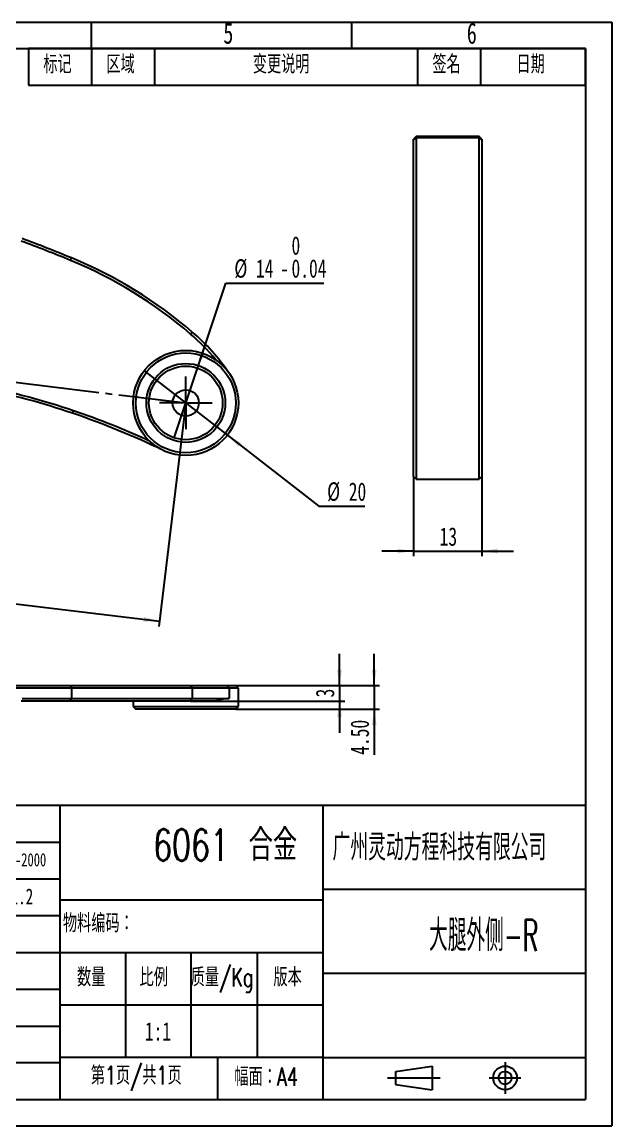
# Model space of a CAD drawing. Extents: x 0 to 297, y 0 to 210.
# Drawn here: x 184.8 to 297, y 0 to 210 of the extents above; entities that cross this region are included whole.
import ezdxf

# ---------------------------------------------------------------- set-up
doc = ezdxf.new("R2010")
doc.units = 0
doc.linetypes.add('SLD-中心线', pattern=[34.29, 30.48, -1.27, 1.27, -1.27])
doc.linetypes.add('SLD-实线', pattern=[0])
doc.layers.get('0').update_dxf_attribs({"linetype": 'CONTINUOUS'})
for name, color, linetype in [('中心线', 6, 'SLD-中心线'), ('图框', 7, 'SLD-实线'), ('尺寸线', 5, 'SLD-实线'), ('粗实线', 7, 'SLD-实线'), ('细实线', 7, 'SLD-实线')]:
    doc.layers.add(name, color=color, linetype=linetype)
doc.styles.add('SLDTEXTSTYLE0', font='TXT', dxfattribs={"width": 0.7, "bigfont": 'bigfont'})
doc.styles.add('SLDTEXTSTYLE1', font='TXT', dxfattribs={"width": 0.7})
doc.styles.add('SLDTEXTSTYLE2', font='TXT', dxfattribs={"width": 0.616621, "bigfont": 'bigfont'})
doc.styles.add('SLDTEXTSTYLE3', font='TXT', dxfattribs={"width": 0.538729, "bigfont": 'bigfont'})
doc.dimstyles.new('SLDDIMSTYLE0', dxfattribs={"dimtxt": 3.5, "dimasz": 3, "dimexe": 0, "dimexo": 0.0625, "dimgap": 0.875, "dimtad": 2, "dimrnd": 1e-09, "dimzin": 12, "dimtxsty": 'SLDTEXTSTYLE1', "dimsah": 1, "dimcen": 0.09, "dimazin": 3, "dimtol": 1, "dimtp": 0.02, "dimtm": 0.02, "dimtfac": 1, "dimtofl": 0, "dimtmove": 0, "dimatfit": 3, "dimtolj": 1})
doc.dimstyles.new('SLDDIMSTYLE2', dxfattribs={"dimtxt": 3.5, "dimasz": 3, "dimexe": 0, "dimexo": 0.0625, "dimgap": 0.875, "dimtad": 2, "dimrnd": 1e-09, "dimzin": 12, "dimtxsty": 'SLDTEXTSTYLE1', "dimblk1": 'NONE', "dimsah": 1, "dimcen": 0, "dimazin": 3, "dimtol": 1, "dimtm": 0.04, "dimtfac": 1, "dimtmove": 0, "dimatfit": 3, "dimtolj": 1})
doc.dimstyles.new('SLDDIMSTYLE3', dxfattribs={"dimtxt": 3.5, "dimasz": 3, "dimexe": 0, "dimexo": 0.0625, "dimgap": 0.875, "dimtad": 0, "dimtih": 1, "dimtoh": 1, "dimrnd": 1e-09, "dimzin": 12, "dimtxsty": 'SLDTEXTSTYLE1', "dimblk1": 'NONE', "dimsah": 1, "dimcen": 0, "dimazin": 3, "dimtfac": 1, "dimtmove": 0, "dimatfit": 3, "dimtolj": 1, "dimtzin": 12})
doc.dimstyles.new('SLDDIMSTYLE6', dxfattribs={"dimtxt": 3.5, "dimasz": 3, "dimexe": 0, "dimexo": 0.0625, "dimgap": 0.875, "dimtad": 2, "dimrnd": 1e-09, "dimzin": 12, "dimtxsty": 'SLDTEXTSTYLE1', "dimsah": 1, "dimcen": 0.09, "dimazin": 3, "dimtfac": 1, "dimtmove": 0, "dimatfit": 3, "dimtolj": 1, "dimtzin": 12})
doc.dimstyles.new('SLDDIMSTYLE7', dxfattribs={"dimtxt": 3.5, "dimasz": 3, "dimexe": 0, "dimexo": 0.0625, "dimgap": 0.875, "dimtad": 2, "dimrnd": 1e-09, "dimzin": 4, "dimtxsty": 'SLDTEXTSTYLE1', "dimsah": 1, "dimcen": 0.09, "dimazin": 3, "dimtfac": 1, "dimtmove": 0, "dimatfit": 3, "dimtolj": 1, "dimtzin": 12})

# ---------------------------------------------------------------- blocks, each defined once
blk = doc.blocks.new('SW_TABLEANNOTATION_0')
at = {"layer": '细实线', "color": 0}
for p, q in [((0, 0), (0, -7)), ((0, 0), (12, 0)), ((0, 0), (0, -7)), ((106, 0), (0, 0)), ((12, 0), (12, -7)), ((12, 0), (24, 0)), ((24, 0), (24, -7)), ((24, 0), (74, 0)), ((74, 0), (74, -7)), ((74, 0), (86, 0)), ((86, 0), (86, -7)), ((86, 0), (106, 0)), ((106, 0), (106, -7)), ((106, -7), (106, 0)), ((0, -7), (12, -7)), ((0, -7), (106, -7)), ((12, -7), (24, -7)), ((24, -7), (74, -7)), ((74, -7), (86, -7)), ((86, -7), (106, -7))]:
    blk.add_line(p, q, dxfattribs=at)
at = {"layer": '细实线', "color": 0, "char_height": 3.5, "attachment_point": 1, "style": 'SLDTEXTSTYLE0'}
for s, insert in [('标记', (2.85, -1.28)), ('区域', (14.85, -1.28)), ('变更说明', (42.7, -1.28)), ('签名', (76.85, -1.28)), ('日期', (92.85, -1.28))]:
    blk.add_mtext(s, dxfattribs=dict(at, insert=insert))
blk = doc.blocks.new('SW_TABLEANNOTATION_1')
at = {"layer": '细实线', "color": 0}
for p, q in [((0, 0), (0, -7)), ((0, 0), (5, 0)), ((5, 0), (10, 0)), ((10, 0), (21, 0)), ((21, 0), (33, 0)), ((33, 0), (47, 0)), ((47, 0), (63, 0)), ((63, 0), (80, 0)), ((80, 0), (80, -7)), ((0, -7), (0, -14)), ((0, -7), (5, -7)), ((5, -7), (10, -7)), ((10, -7), (10, -14)), ((10, -7), (21, -7)), ((21, -7), (21, -14)), ((21, -7), (33, -7)), ((33, -7), (33, -14)), ((33, -7), (47, -7)), ((47, -7), (47, -14)), ((47, -7), (63, -7)), ((63, -7), (63, -14)), ((63, -7), (80, -7)), ((80, -7), (80, -14)), ((0, -14), (0, -21)), ((0, -14), (5, -14)), ((5, -14), (10, -14)), ((10, -14), (10, -21)), ((10, -14), (21, -14)), ((21, -14), (21, -21)), ((21, -14), (33, -14)), ((33, -14), (33, -21)), ((33, -14), (47, -14)), ((47, -14), (47, -21)), ((47, -14), (63, -14)), ((63, -14), (63, -21)), ((63, -14), (80, -14)), ((80, -14), (80, -21)), ((0, -21), (0, -28)), ((0, -21), (5, -21)), ((5, -21), (10, -21)), ((10, -21), (21, -21)), ((21, -21), (21, -28)), ((21, -21), (21, -28)), ((21, -21), (33, -21)), ((33, -21), (47, -21)), ((47, -21), (63, -21)), ((63, -21), (80, -21)), ((80, -21), (80, -28)), ((0, -28), (5, -28)), ((5, -28), (10, -28)), ((10, -28), (21, -28)), ((21, -28), (33, -28)), ((33, -28), (47, -28)), ((47, -28), (63, -28)), ((63, -28), (80, -28))]:
    blk.add_line(p, q, dxfattribs=at)
at = {"layer": '细实线', "color": 0, "attachment_point": 1}
for s, insert, char_height, style in [('未注线性尺寸公差', (27.75, -1.56), 3.5, 'SLDTEXTSTYLE0'), ('0-6', (3.13, -9.12), 2.5, 'SLDTEXTSTYLE1'), ('>6-30', (12.24, -9.12), 2.5, 'SLDTEXTSTYLE1'), ('>30-120', (22.64, -9.12), 2.5, 'SLDTEXTSTYLE1'), ('>120-400', (35.1, -9.12), 2.5, 'SLDTEXTSTYLE1'), ('>400-1000', (49.55, -9.12), 2.5, 'SLDTEXTSTYLE1'), ('>1000-2000', (65.5, -9.12), 2.5, 'SLDTEXTSTYLE1'), ('%%p', (1.91, -15.84), 3, 'SLDTEXTSTYLE1'), ('0.1', (4.14, -15.84), 3, 'SLDTEXTSTYLE1'), ('%%p', (12.41, -15.84), 3, 'SLDTEXTSTYLE1'), ('0.2', (14.64, -15.84), 3, 'SLDTEXTSTYLE1'), ('%%p', (23.91, -15.84), 3, 'SLDTEXTSTYLE1'), ('0.3', (26.14, -15.84), 3, 'SLDTEXTSTYLE1'), ('%%p', (36.91, -15.84), 3, 'SLDTEXTSTYLE1'), ('0.5', (39.14, -15.84), 3, 'SLDTEXTSTYLE1'), ('%%p', (51.92, -15.84), 3, 'SLDTEXTSTYLE1'), ('0.8', (54.14, -15.84), 3, 'SLDTEXTSTYLE1'), ('%%p', (68.41, -15.84), 3, 'SLDTEXTSTYLE1'), ('1.2', (70.64, -15.84), 3, 'SLDTEXTSTYLE1'), ('未注角度', (4.38, -22.56), 3.5, 'SLDTEXTSTYLE0'), ('%%p', (47.57, -22.56), 3.5, 'SLDTEXTSTYLE1'), ('1', (50.17, -22.56), 3.5, 'SLDTEXTSTYLE1'), ('%%d', (51.7, -22.56), 3.5, 'SLDTEXTSTYLE1')]:
    blk.add_mtext(s, dxfattribs=dict(at, insert=insert, char_height=char_height, style=style))
blk = doc.blocks.new('_D')
at = {"layer": '尺寸线'}
for p, q in [((67.03, 155.55), (61.89, 113.03)), ((215.95, 137.55), (210.81, 95.03)), ((62.01, 114.03), (210.93, 96.03))]:
    blk.add_line(p, q, dxfattribs=at)
for points in [[(62.01, 114.03), (64.94, 113.22), (65.04, 114.11)], [(210.93, 96.03), (208, 96.83), (207.89, 95.94)]]:
    blk.add_solid(points, dxfattribs=at)
at = {"layer": '尺寸线', "char_height": 3.5, "attachment_point": 1, "rotation": 353.1079, "style": 'SLDTEXTSTYLE1'}
for s, insert in [('150', (129.4, 110.43)), ('±0.02', (135.27, 109.72))]:
    blk.add_mtext(s, dxfattribs=dict(at, insert=insert))
blk = doc.blocks.new('_D_2')
at = {"layer": '尺寸线'}
for p, q in [((218.17, 144.18), (223.59, 160.36)), ((223.59, 160.36), (242.19, 160.36)), ((213.72, 130.91), (218.17, 144.18))]:
    blk.add_line(p, q, dxfattribs=at)
blk.add_solid([(218.17, 144.18), (219.55, 146.89), (218.7, 147.17)], dxfattribs=at)
at = {"layer": '尺寸线', "char_height": 3.5, "attachment_point": 1, "style": 'SLDTEXTSTYLE1'}
for s, insert in [('0', (236.05, 169.24)), ('%%c', (225.18, 164.88)), ('14', (229.29, 164.87)), ('0.04', (236.05, 164.88)), ('-', (233.89, 164.88))]:
    blk.add_mtext(s, dxfattribs=dict(at, insert=insert))
blk = doc.blocks.new('_NONE')
blk = doc.blocks.new('_D_3')
at = {"layer": '尺寸线'}
for p, q in [((208.05, 143.68), (223.85, 131.42)), ((223.85, 131.42), (241.24, 117.91)), ((241.24, 117.91), (250.01, 117.91))]:
    blk.add_line(p, q, dxfattribs=at)
blk.add_solid([(223.85, 131.42), (225.94, 129.22), (226.49, 129.93)], dxfattribs=at)
at = {"layer": '尺寸线', "char_height": 3.5, "attachment_point": 1, "style": 'SLDTEXTSTYLE1'}
for s, insert in [('%%c', (242.83, 122.44)), ('20', (246.94, 122.42))]:
    blk.add_mtext(s, dxfattribs=dict(at, insert=insert))
blk = doc.blocks.new('SW_CENTERMARKSYMBOL_0')
at = {"layer": '中心线', "color": 0}
for p, q in [((0, 2.5), (0, 5)), ((0, 0), (0, 2.5)), ((-2.5, 0), (-5, 0)), ((0, 0), (-2.5, 0)), ((0, 0), (0, -2.5)), ((0, 0), (2.5, 0)), ((2.5, 0), (5, 0)), ((0, -2.5), (0, -5))]:
    blk.add_line(p, q, dxfattribs=at)
blk = doc.blocks.new('_D_6')
at = {"layer": '尺寸线'}
for p, q in [((245.19, 83.79), (245.19, 89.79)), ((216.85, 83.79), (246.19, 83.79)), ((245.19, 83.79), (245.19, 80.79)), ((216.85, 80.79), (246.19, 80.79)), ((245.19, 80.79), (245.19, 74.79))]:
    blk.add_line(p, q, dxfattribs=at)
for points in [[(245.19, 83.79), (245.64, 86.79), (244.74, 86.79)], [(245.19, 80.79), (244.74, 77.79), (245.64, 77.79)]]:
    blk.add_solid(points, dxfattribs=at)
at = {"layer": '尺寸线', "insert": (240.68, 81.52), "char_height": 3.5, "attachment_point": 1, "rotation": 90, "style": 'SLDTEXTSTYLE1'}
blk.add_mtext('3', dxfattribs=at)
blk = doc.blocks.new('_D_7')
at = {"layer": '尺寸线'}
for p, q in [((251.79, 83.79), (251.79, 89.79)), ((216.85, 83.79), (252.79, 83.79)), ((251.79, 83.79), (251.79, 79.29)), ((225.45, 79.29), (252.79, 79.29)), ((251.79, 79.29), (251.79, 70.6))]:
    blk.add_line(p, q, dxfattribs=at)
for points in [[(251.79, 83.79), (252.24, 86.79), (251.34, 86.79)], [(251.79, 79.29), (251.34, 76.29), (252.24, 76.29)]]:
    blk.add_solid(points, dxfattribs=at)
at = {"layer": '尺寸线', "insert": (247.28, 70.6), "char_height": 3.5, "attachment_point": 1, "rotation": 90, "style": 'SLDTEXTSTYLE1'}
blk.add_mtext('4.50', dxfattribs=at)
blk = doc.blocks.new('_D_8')
at = {"layer": '尺寸线'}
for p, q in [((259.26, 123.55), (259.26, 108.37)), ((272.26, 123.55), (272.26, 108.37)), ((259.26, 109.37), (253.26, 109.37)), ((259.26, 109.37), (272.26, 109.37)), ((272.26, 109.37), (278.26, 109.37))]:
    blk.add_line(p, q, dxfattribs=at)
for points in [[(259.26, 109.37), (256.26, 109.82), (256.26, 108.92)], [(272.26, 109.37), (275.26, 108.92), (275.26, 109.82)]]:
    blk.add_solid(points, dxfattribs=at)
at = {"layer": '尺寸线', "insert": (264.23, 113.88), "char_height": 3.5, "attachment_point": 1, "style": 'SLDTEXTSTYLE1'}
blk.add_mtext('13', dxfattribs=at)

msp = doc.modelspace()

# ---------------------------------------------------------------- linework, layer by layer
at = {"color": 7, "linetype": 'SLD-实线'}
for p, q in [((259.7647755, 188.2394819), (259.2647755, 187.7394819)), ((259.7647755, 188.0240295), (259.2647755, 187.5243803)), ((259.2647755, 187.5243803), (259.2647755, 187.7394819)), ((259.2647755, 123.5468284), (259.2647755, 187.5243803)), ((271.7647755, 188.2394819), (259.7647755, 188.2394819)), ((259.7647755, 188.2394819), (259.7647755, 188.0240295)), ((259.7647755, 188.0240295), (259.7647755, 123.0468284)), ((259.7647755, 188.0240295), (271.7647755, 188.0240295)), ((272.2647755, 187.7394819), (271.7647755, 188.2394819)), ((271.7647755, 188.0240295), (271.7647755, 188.2394819)), ((271.7647755, 123.0468284), (271.7647755, 188.0240295)), ((272.2647755, 187.5243803), (271.7647755, 188.0240295)), ((272.2647755, 187.7394819), (272.2647755, 187.5243803)), ((272.2647755, 187.5243803), (272.2647755, 123.5468284)), ((194.0117844, 164.6649302), (194.2020749, 165.127304)), ((216.8477061, 150.6564294), (217.1736473, 151.0355894)), ((194.409078, 135.5831474), (194.5701768, 136.0564837)), ((259.7647755, 123.0468284), (259.2647755, 123.5468284)), ((259.7647755, 123.0468284), (271.7647755, 123.0468284)), ((272.2647755, 123.5468284), (271.7647755, 123.0468284)), ((194.2020749, 83.2917964), (65.8126741, 83.2917964)), ((65.8313992, 83.7917964), (194.0117844, 83.7917964)), ((194.0117844, 83.7917964), (194.2020749, 83.2917964)), ((194.0117844, 83.7917964), (216.8477061, 83.7917964)), ((194.2020749, 83.2917964), (194.2020749, 81.2917964)), ((217.1736473, 83.2917964), (194.2020749, 83.2917964)), ((216.8477061, 83.7917964), (217.1736473, 83.2917964)), ((216.8477061, 83.7917964), (223.7843774, 83.7917964)), ((217.1736473, 83.2917964), (217.1736473, 81.2917964)), ((224.1969294, 83.2917964), (217.1736473, 83.2917964)), ((223.7843774, 83.7917964), (224.1969294, 83.2917964)), ((223.7843774, 83.7917964), (225.4458897, 83.7917964)), ((224.1969294, 83.2917964), (224.1969294, 81.2917964)), ((225.9458897, 83.2917964), (224.1969294, 83.2917964)), ((225.9458897, 83.2917964), (225.4458897, 83.7917964)), ((225.9458897, 79.7917964), (225.9458897, 83.2917964)), ((194.0117844, 80.7917964), (184.6329781, 80.7917964)), ((184.8079752, 81.2917964), (194.2020749, 81.2917964)), ((194.0117844, 80.7917964), (194.2020749, 81.2917964)), ((216.8477061, 80.7917964), (194.0117844, 80.7917964)), ((194.2020749, 81.2917964), (217.1736473, 81.2917964)), ((205.9458897, 80.7917964), (205.9458897, 79.7917964)), ((216.8477061, 80.7917964), (217.1736473, 81.2917964)), ((221.6347572, 80.7917964), (216.8477061, 80.7917964)), ((217.1736473, 81.2917964), (224.1969294, 81.2917964)), ((205.9458897, 79.7917964), (206.4458897, 79.2917964)), ((205.9458897, 79.7917964), (225.9458897, 79.7917964)), ((225.4458897, 79.2917964), (206.4458897, 79.2917964)), ((225.4458897, 79.2917964), (225.9458897, 79.7917964))]:
    msp.add_line(p, q, dxfattribs=at)
at = {"color": 7, "linetype": 'SLD-中心线'}
msp.add_line((67.0298059, 155.5468284), (215.9458897, 137.5468284), dxfattribs=at)
at = {"color": 7, "linetype": 'SLD-实线'}
for radius in [10, 9.5, 7.5, 7, 2.5]:
    msp.add_circle((215.9458897, 137.5468284), radius, dxfattribs=at)
for centre, radius, start, end in [((77.3147103, -118.889272), 306.6287539, 67.630324953, 69.513043138), ((77.3147103, -118.889272), 307.1287539, 67.630324953, 69.513043138), ((161.977613, 86.8272981), 84.1717596, 49.316318475, 67.630324953), ((161.977613, 86.8272981), 84.6717596, 49.316318475, 67.630324953), ((190.7430149, 120.2894359), 40.0450895, 39.518066348, 49.316318475), ((190.7430149, 120.2894359), 40.5450895, 34.400965802, 49.316318475), ((150.4210546, 6.3386685), 137.0250216, 71.204126211, 78.802837723), ((150.4210546, 6.3386685), 136.5250216, 71.204126211, 78.802837723), ((145.1262972, -9.2182513), 152.958287, 64.240967665, 71.204126211), ((145.1262972, -9.2182513), 153.458287, 65.372321875, 71.204126211)]:
    msp.add_arc(centre, radius, start, end, dxfattribs=at)
msp.add_open_spline([(224.1969294, 81.2917964), (223.8459885, 81.2917964), (223.4547915, 81.2486518), (222.5972648, 81.0810185), (222.1273524, 80.9549753), (221.6347572, 80.7917964)], degree=3, knots=[0, 0, 0, 0, 0.5, 0.5, 1, 1, 1, 1], dxfattribs=at)
at = {"layer": '中心线'}
for p, q in [((276.6807843, 12.1342907), (276.6807843, 6.1342907)), ((254.3262578, 9.1342907), (264.3262578, 9.1342907)), ((273.6807843, 9.1342907), (279.6807843, 9.1342907))]:
    msp.add_line(p, q, dxfattribs=at)
at = {"layer": '粗实线'}
for p, q in [((25, 205), (292, 205)), ((292, 205), (292, 5)), ((112, 61), (292, 61)), ((255.8262578, 10.3842907), (262.8262578, 11.3842907)), ((262.8262578, 11.3842907), (262.8262578, 6.8842907)), ((255.8262578, 10.3842907), (255.8262578, 7.8842907)), ((255.8262578, 7.8842907), (262.8262578, 6.8842907)), ((25, 5), (292, 5))]:
    msp.add_line(p, q, dxfattribs=at)
for radius in [2.25, 1.25]:
    msp.add_circle((276.6807843, 9.1342907), radius, dxfattribs=at)
at = {"layer": '细实线'}
for p, q in [((0, 210), (297, 210)), ((198, 205), (198, 210)), ((247.5, 205), (247.5, 210)), ((297, 210), (297, 0)), ((192, 61), (192, 5)), ((242, 61), (242, 5)), ((292, 45), (242, 45)), ((192, 43), (242, 43)), ((112, 33), (192, 33)), ((192, 33), (242, 33)), ((204.5, 33), (204.5, 13)), ((217, 13), (217, 33)), ((229.5, 33), (229.5, 13)), ((292, 29), (242, 29)), ((112, 26), (192, 26)), ((242, 23), (192, 23)), ((112, 19), (192, 19)), ((242, 13), (192, 13)), ((222, 13), (222, 5)), ((242, 13), (292, 13)), ((192, 12), (112, 12)), ((0, 0), (297, 0))]:
    msp.add_line(p, q, dxfattribs=at)

# ---------------------------------------------------------------- block references
at = {"layer": '中心线'}
msp.add_blockref('SW_CENTERMARKSYMBOL_0', (215.9458897, 137.5468284), dxfattribs=at)
at = {"layer": '细实线'}
for name, p in [('SW_TABLEANNOTATION_0', (186, 205)), ('SW_TABLEANNOTATION_1', (112.0007917, 61.0070374))]:
    msp.add_blockref(name, p, dxfattribs=at)

# ---------------------------------------------------------------- texts
at = {"layer": '图框'}
for s, insert, char_height, attachment_point, style in [('5', (223.0885135, 209.8869199), 4, 1, 'SLDTEXTSTYLE1'), ('6', (269.4005369, 209.8869199), 4, 1, 'SLDTEXTSTYLE1'), ('6061 合金', (223.4446778, 56.4554103), 6, 2, 'SLDTEXTSTYLE0'), ('广州灵动方程科技有限公司', (243.8452362, 55.4968985), 5, 1, 'SLDTEXTSTYLE2'), ('物料编码：', (192.5793345, 40.3195042), 3.5, 1, 'SLDTEXTSTYLE0'), ('大腿外侧-R', (272.5798936, 39.2437219), 6, 2, 'SLDTEXTSTYLE3'), ('数量', (195.2585289, 30.0414096), 3.5, 1, 'SLDTEXTSTYLE0'), ('比例', (207.152454, 30.0414096), 3.5, 1, 'SLDTEXTSTYLE0'), ('质量/Kg', (216.8820442, 30.0414095), 3.5, 1, 'SLDTEXTSTYLE0'), ('版本', (232.6177463, 30.0414096), 3.5, 1, 'SLDTEXTSTYLE0'), ('1:1', (208.1559731, 19.7390396), 3.5, 1, 'SLDTEXTSTYLE1'), ('第1页/共1页', (197.8882411, 11.3598808), 3.5, 1, 'SLDTEXTSTYLE0'), ('幅面：A4', (225.1925109, 11.1164645), 3.5, 1, 'SLDTEXTSTYLE0')]:
    msp.add_mtext(s, dxfattribs=dict(at, insert=insert, char_height=char_height, attachment_point=attachment_point, style=style))

# ---------------------------------------------------------------- dimensions: what is measured, and where the dimension line sits
at = {"layer": '尺寸线'}
for p1, p2, dimstyle, picture, middle in [((213.7218676, 130.9095303), (218.1699117, 144.1841265), 'SLDDIMSTYLE2', '_D_2', (233.6846353, 164.71981)), ((208.0464547, 143.6786248), (223.8453247, 131.4150321), 'SLDDIMSTYLE3', '_D_3', (246.4203086, 120.0861424))]:
    dim = msp.add_diameter_dim_2p(p1=p1, p2=p2, dimstyle=dimstyle, dxfattribs=at)
    dim.commit()
    dim.dimension.update_dxf_attribs({"geometry": picture, "text_midpoint": middle, "dimtype": 163})
for base, p1, p2, angle, dimstyle, picture, middle in [((210.9272565, 96.0270949), (67.0298059, 155.5468284), (215.9458897, 137.5468284), 353.107897421, 'SLDDIMSTYLE0', '_D', (136.4692146, 105.0270949)), ((245.1899296, 80.7917964), (216.8477061, 83.7917964), (216.8477061, 80.7917964), 90, 'SLDDIMSTYLE6', '_D_6', (245.1899296, 82.2917964)), ((251.7929581, 79.2917964), (216.8477061, 83.7917964), (225.4458897, 79.2917964), 90, 'SLDDIMSTYLE7', '_D_7', (251.7929581, 73.6676642))]:
    dim = msp.add_linear_dim(base=base, p1=p1, p2=p2, angle=angle, dimstyle=dimstyle, dxfattribs=at)
    dim.commit()
    dim.dimension.update_dxf_attribs({"geometry": picture, "text_midpoint": middle, "dimtype": 160})
dim = msp.add_linear_dim(base=(272.2647755, 109.3691367), p1=(259.2647755, 123.5468284), p2=(272.2647755, 123.5468284), dimstyle='SLDDIMSTYLE6', dxfattribs=at)
dim.commit()
dim.dimension.update_dxf_attribs({"geometry": '_D_8', "text_midpoint": (265.7647755, 109.3691367), "dimtype": 160})

doc.saveas('drawing.dxf')
